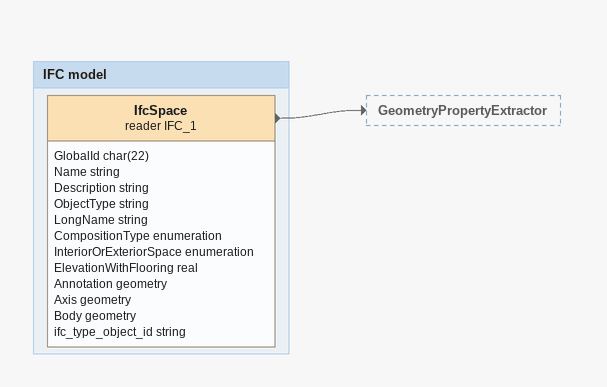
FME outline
Bookmark: IFC model
IfcSpace (reader IFC_1)
    attributes: GlobalId char(22), Name string, Description string, ObjectType string, LongName string, CompositionType enumeration, InteriorOrExteriorSpace enumeration, ElevationWithFlooring real, Annotation geometry, Axis geometry, Body geometry, ifc_type_object_id string
    -> GeometryPropertyExtractor
